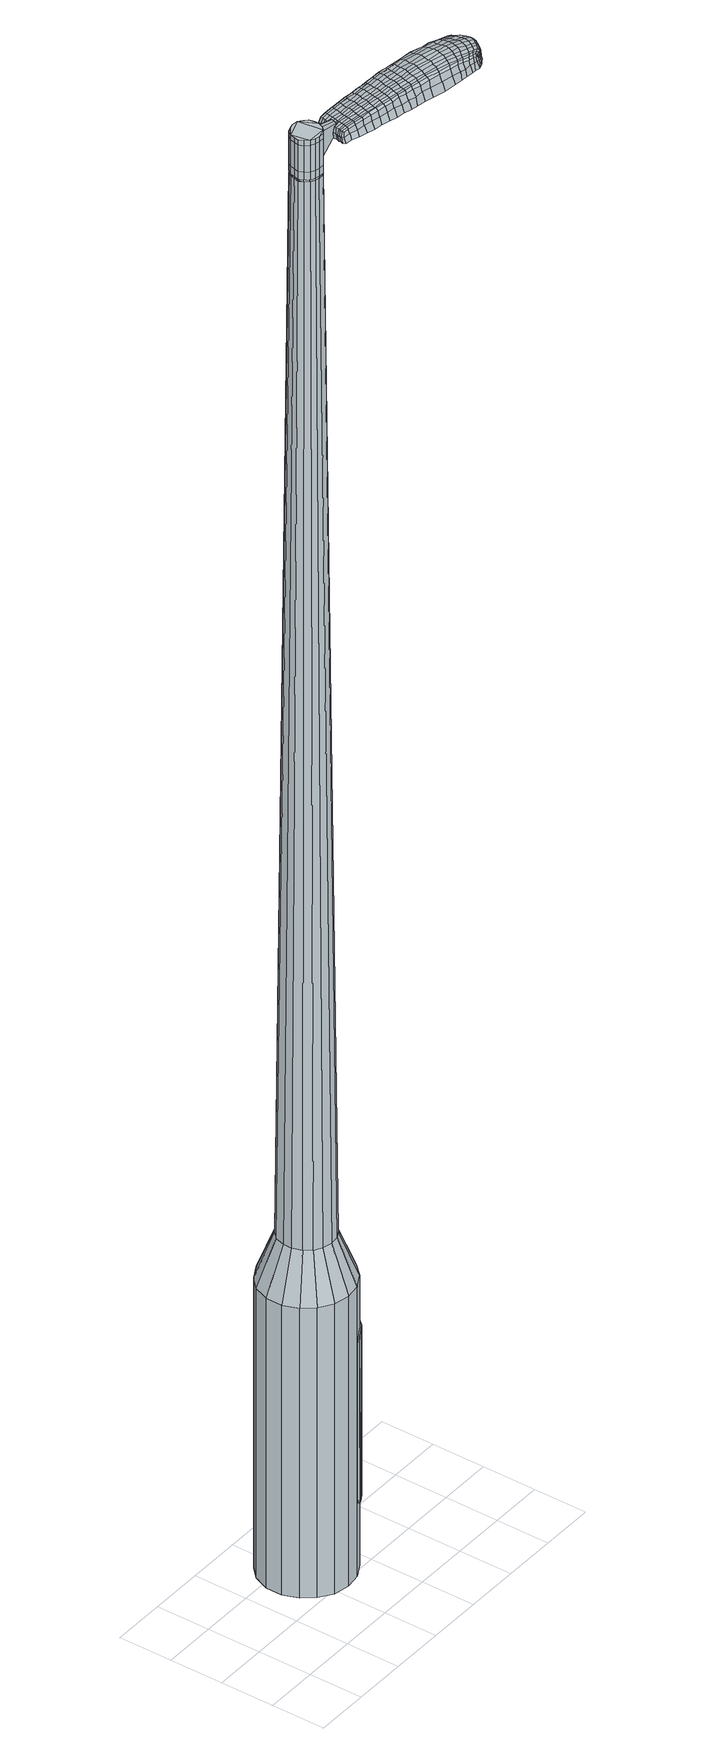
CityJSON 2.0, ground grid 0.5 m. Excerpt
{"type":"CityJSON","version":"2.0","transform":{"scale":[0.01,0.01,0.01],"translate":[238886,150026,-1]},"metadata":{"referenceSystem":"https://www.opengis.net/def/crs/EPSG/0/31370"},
"CityObjects":{
"object1":{"type":"GenericCityObject","attributes":{"cluster":878,"mean_distance_to_centroid":0.359,"new_centroid_x":238887.11,"new_centroid_y":150026.85,"mean_distance_to_camera":9.8,"H1":1.63,"H2":-3.44,"Z_final":112.45,"cluster2":-1,"proj_x":238885.28,"proj_y":150035.64,"id_line":88946,"bearing_l":78.28,"distance":8.98,"orientation":"right","G_obj":348.28},"geometry":[{"type":"MultiSurface","lod":"2","boundaries":[[[0,1,2,3]],[[1,4,5,2]],[[4,6,7,5]],[[6,8,9,7]],[[8,10,11,9]],[[10,12,13,11]],[[12,14,15,13]],[[14,16,17,15]],[[16,18,19,17]],[[18,20,21,19]],[[20,22,23,21]],[[22,24,25,23]],[[24,26,27,25]],[[26,28,29,27]],[[28,30,31,29]],[[30,32,33,31]],[[32,34,35,33]],[[34,0,3,35]],[[36,37,38,39]],[[38,40,41,42]],[[41,43,42]],[[42,44,45,46]],[[45,47,46]],[[46,48,49,50]],[[49,51,50]],[[42,46,50,38]],[[50,52,39,38]],[[53,36,39]],[[2,5,7,35]],[[7,9,11,15]],[[11,13,15]],[[15,17,19,23]],[[19,21,23]],[[23,25,27,31]],[[27,29,31]],[[15,23,31,7]],[[31,33,35,7]],[[3,2,35]],[[1,0,54,55]],[[0,34,56,54]],[[34,32,57,56]],[[32,30,58,57]],[[30,28,59,58]],[[28,26,60,59]],[[26,24,61,60]],[[24,22,62,61]],[[22,20,63,62]],[[20,18,64,63]],[[18,16,65,64]],[[16,14,66,65]],[[14,12,67,66]],[[12,10,68,67]],[[10,8,69,68]],[[8,6,70,69]],[[6,4,71,70]],[[4,1,55,71]],[[55,54,72,73]],[[54,56,74,72]],[[56,57,75,74]],[[57,58,76,75]],[[58,59,77,76]],[[59,60,78,77]],[[60,61,79,78]],[[61,62,80,79]],[[62,63,81,80]],[[63,64,82,81]],[[64,65,83,82]],[[65,66,84,83]],[[66,67,85,84]],[[67,68,86,85]],[[68,69,87,86]],[[69,70,88,87]],[[70,71,89,88]],[[71,55,73,89]],[[90,91,92,93]],[[74,94,91,90]],[[95,96,94,74]],[[97,98,96,95]],[[99,100,98,97]],[[101,102,100,99]],[[103,104,102,101]],[[105,106,104,103]],[[107,108,106,105]],[[82,109,108,107]],[[110,111,109,82]],[[84,112,111,110]],[[113,114,112,84]],[[86,115,114,113]],[[87,116,115,86]],[[117,118,116,87]],[[89,119,118,117]],[[93,92,119,89]],[[120,121,122,123]],[[124,120,123,125]],[[126,124,125,127]],[[128,126,127,129]],[[130,128,129,131]],[[132,130,131,133]],[[134,132,133,135]],[[136,134,135,137]],[[138,136,137,139]],[[140,138,139,141]],[[142,140,141,143]],[[144,142,143,145]],[[146,144,145,147]],[[148,146,147,149]],[[150,148,149,151]],[[152,150,151,153]],[[73,72,90,93]],[[72,74,90]],[[75,95,74]],[[75,76,97,95]],[[76,77,99,97]],[[77,78,101,99]],[[78,79,103,101]],[[79,80,105,103]],[[80,81,107,105]],[[81,82,107]],[[83,110,82]],[[83,84,110]],[[85,113,84]],[[85,86,113]],[[88,117,87]],[[88,89,117]],[[73,93,89]],[[154,155,92,91]],[[155,119,92]],[[156,118,119]],[[156,116,118]],[[157,114,115]],[[157,112,114]],[[158,111,112]],[[158,109,111]],[[159,108,109]],[[159,160,106,108]],[[160,161,104,106]],[[161,162,102,104]],[[162,163,100,102]],[[163,164,98,100]],[[164,165,96,98]],[[165,94,96]],[[154,91,94]],[[39,52,152,166]],[[155,154,167,153]],[[53,39,166,121]],[[154,94,122,167]],[[36,53,121,120]],[[94,165,123,122]],[[37,36,120,124]],[[165,164,125,123]],[[38,37,124,126]],[[164,163,127,125]],[[40,38,126,128]],[[163,162,129,127]],[[41,40,128,130]],[[162,161,131,129]],[[43,41,130,132]],[[161,160,133,131]],[[42,43,132,134]],[[160,159,135,133]],[[44,42,134,136]],[[159,109,137,135]],[[45,44,136,138]],[[109,158,139,137]],[[47,45,138,140]],[[158,112,141,139]],[[46,47,140,142]],[[112,157,143,141]],[[48,46,142,144]],[[157,115,145,143]],[[49,48,144,146]],[[115,116,147,145]],[[51,49,146,148]],[[116,156,149,147]],[[50,51,148,150]],[[156,119,151,149]],[[52,50,150,152]],[[119,155,153,151]],[[152,153,168,169]],[[153,167,170,168]],[[167,122,171,170]],[[122,121,172,171]],[[121,166,173,172]],[[166,152,169,173]],[[174,175,176,177]],[[178,174,177,179]],[[174,178,180,181]],[[175,174,181,182]],[[183,184,185,186]],[[187,183,186,188]],[[183,187,189,190]],[[184,183,190,191]],[[192,193,194,195]],[[196,192,195,197]],[[192,196,198,199]],[[193,192,199,200]],[[201,202,203,204]],[[205,201,204,206]],[[201,205,207,208]],[[202,201,208,209]],[[210,211,212,213]],[[214,210,213,215]],[[210,214,216,217]],[[211,210,217,218]],[[219,220,221,222]],[[223,219,222,224]],[[219,223,225,226]],[[220,219,226,227]],[[228,229,230,231]],[[220,228,231,221]],[[228,220,227,232]],[[229,228,232,233]],[[234,235,236,237]],[[229,234,237,230]],[[234,229,233,238]],[[235,234,238,239]],[[240,178,179,241]],[[235,240,241,236]],[[240,235,239,242]],[[178,240,242,180]],[[243,244,245,246]],[[247,243,246,248]],[[243,247,249,250]],[[244,243,250,251]],[[252,253,254,255]],[[244,252,255,245]],[[252,244,251,256]],[[253,252,256,257]],[[258,259,260,261]],[[253,258,261,254]],[[258,253,257,262]],[[259,258,262,263]],[[264,265,266,267]],[[259,264,267,260]],[[264,259,263,268]],[[265,264,268,269]],[[270,175,182,271]],[[265,270,271,266]],[[270,265,269,272]],[[175,270,272,176]],[[273,274,275,276]],[[277,273,276,278]],[[273,277,279,280]],[[274,273,280,281]],[[282,283,284,285]],[[274,282,285,275]],[[282,274,281,286]],[[283,282,286,287]],[[288,289,290,291]],[[283,288,291,284]],[[288,283,287,292]],[[289,288,292,293]],[[294,187,188,295]],[[289,294,295,290]],[[294,289,293,296]],[[187,294,296,189]],[[297,298,299,300]],[[301,297,300,302]],[[297,301,303,304]],[[298,297,304,305]],[[306,307,308,309]],[[298,306,309,299]],[[306,298,305,310]],[[307,306,310,311]],[[312,313,314,315]],[[307,312,315,308]],[[312,307,311,316]],[[313,312,316,317]],[[318,319,320,321]],[[313,318,321,314]],[[318,313,317,322]],[[319,318,322,323]],[[324,184,191,325]],[[319,324,325,320]],[[324,319,323,326]],[[184,324,326,185]],[[327,213,212,328]],[[329,327,328,330]],[[327,329,331,332]],[[213,327,332,215]],[[333,329,330,334]],[[335,333,334,336]],[[333,335,337,338]],[[329,333,338,331]],[[339,335,336,340]],[[341,339,340,342]],[[339,341,343,344]],[[335,339,344,337]],[[345,341,342,346]],[[347,345,346,348]],[[345,347,349,350]],[[341,345,350,343]],[[351,347,348,352]],[[202,351,352,203]],[[351,202,209,353]],[[347,351,353,349]],[[354,355,200,199]],[[356,354,199,198]],[[354,356,357,358]],[[355,354,358,359]],[[360,361,359,358]],[[362,360,358,357]],[[360,362,363,364]],[[361,360,364,365]],[[366,367,365,364]],[[368,366,364,363]],[[366,368,369,370]],[[367,366,370,371]],[[372,373,371,370]],[[374,372,370,369]],[[372,374,207,205]],[[373,372,205,206]],[[375,376,377,378]],[[277,375,378,279]],[[375,277,278,379]],[[376,375,379,380]],[[381,196,197,382]],[[376,381,382,377]],[[381,376,380,383]],[[196,381,383,198]],[[384,385,386,387]],[[223,384,387,225]],[[384,223,224,388]],[[385,384,388,389]],[[390,391,392,393]],[[385,390,393,386]],[[390,385,389,394]],[[391,390,394,395]],[[396,193,200,397]],[[391,396,397,392]],[[396,391,395,398]],[[193,396,398,194]],[[399,400,401,402]],[[181,399,402,182]],[[399,181,180,403]],[[400,399,403,404]],[[405,406,407,408]],[[400,405,408,401]],[[405,400,404,409]],[[406,405,409,410]],[[411,204,203,412]],[[406,411,412,407]],[[411,406,410,413]],[[204,411,413,206]],[[414,415,416,417]],[[186,414,417,188]],[[414,186,185,418]],[[415,414,418,419]],[[420,208,207,421]],[[415,420,421,416]],[[420,415,419,422]],[[208,420,422,209]],[[423,424,425,426]],[[301,423,426,303]],[[423,301,302,427]],[[424,423,427,428]],[[429,214,215,430]],[[424,429,430,425]],[[429,424,428,431]],[[214,429,431,216]],[[432,433,434,435]],[[247,432,435,249]],[[432,247,248,436]],[[433,432,436,437]],[[438,439,440,441]],[[433,438,441,434]],[[438,433,437,442]],[[439,438,442,443]],[[444,211,218,445]],[[439,444,445,440]],[[444,439,443,446]],[[211,444,446,212]],[[447,448,437,436]],[[246,447,436,248]],[[447,246,245,449]],[[448,447,449,450]],[[451,452,443,442]],[[448,451,442,437]],[[451,448,450,453]],[[452,451,453,454]],[[455,328,212,446]],[[452,455,446,443]],[[455,452,454,456]],[[328,455,456,330]],[[457,458,459,460]],[[304,457,460,305]],[[457,304,303,426]],[[458,457,426,425]],[[461,332,331,462]],[[458,461,462,459]],[[461,458,425,430]],[[332,461,430,215]],[[463,464,450,449]],[[255,463,449,245]],[[463,255,254,465]],[[464,463,465,466]],[[467,468,454,453]],[[464,467,453,450]],[[467,464,466,469]],[[468,467,469,470]],[[471,334,330,456]],[[468,471,456,454]],[[471,468,470,472]],[[334,471,472,336]],[[473,474,475,476]],[[310,473,476,311]],[[473,310,305,460]],[[474,473,460,459]],[[477,338,337,478]],[[474,477,478,475]],[[477,474,459,462]],[[338,477,462,331]],[[479,480,466,465]],[[261,479,465,254]],[[479,261,260,481]],[[480,479,481,482]],[[483,484,470,469]],[[480,483,469,466]],[[483,480,482,485]],[[484,483,485,486]],[[487,340,336,472]],[[484,487,472,470]],[[487,484,486,488]],[[340,487,488,342]],[[489,490,491,492]],[[316,489,492,317]],[[489,316,311,476]],[[490,489,476,475]],[[493,344,343,494]],[[490,493,494,491]],[[493,490,475,478]],[[344,493,478,337]],[[495,496,482,481]],[[267,495,481,260]],[[495,267,266,497]],[[496,495,497,498]],[[499,500,486,485]],[[496,499,485,482]],[[499,496,498,501]],[[500,499,501,502]],[[503,346,342,488]],[[500,503,488,486]],[[503,500,502,504]],[[346,503,504,348]],[[505,506,507,508]],[[322,505,508,323]],[[505,322,317,492]],[[506,505,492,491]],[[509,350,349,510]],[[506,509,510,507]],[[509,506,491,494]],[[350,509,494,343]],[[511,512,498,497]],[[271,511,497,266]],[[511,271,182,402]],[[512,511,402,401]],[[513,514,502,501]],[[512,513,501,498]],[[513,512,401,408]],[[514,513,408,407]],[[515,352,348,504]],[[514,515,504,502]],[[515,514,407,412]],[[352,515,412,203]],[[516,517,419,418]],[[326,516,418,185]],[[516,326,323,508]],[[517,516,508,507]],[[518,353,209,422]],[[517,518,422,419]],[[518,517,507,510]],[[353,518,510,349]],[[519,520,380,379]],[[276,519,379,278]],[[519,276,275,521]],[[520,519,521,522]],[[523,356,198,383]],[[520,523,383,380]],[[523,520,522,524]],[[356,523,524,357]],[[525,526,527,528]],[[226,525,528,227]],[[525,226,225,387]],[[526,525,387,386]],[[529,530,531,532]],[[526,529,532,527]],[[529,526,386,393]],[[530,529,393,392]],[[533,355,359,534]],[[530,533,534,531]],[[533,530,392,397]],[[355,533,397,200]],[[535,536,522,521]],[[285,535,521,275]],[[535,285,284,537]],[[536,535,537,538]],[[539,362,357,524]],[[536,539,524,522]],[[539,536,538,540]],[[362,539,540,363]],[[541,542,543,544]],[[232,541,544,233]],[[541,232,227,528]],[[542,541,528,527]],[[545,546,547,548]],[[542,545,548,543]],[[545,542,527,532]],[[546,545,532,531]],[[549,361,365,550]],[[546,549,550,547]],[[549,546,531,534]],[[361,549,534,359]],[[551,552,538,537]],[[291,551,537,284]],[[551,291,290,553]],[[552,551,553,554]],[[555,368,363,540]],[[552,555,540,538]],[[555,552,554,556]],[[368,555,556,369]],[[557,558,559,560]],[[238,557,560,239]],[[557,238,233,544]],[[558,557,544,543]],[[561,562,563,564]],[[558,561,564,559]],[[561,558,543,548]],[[562,561,548,547]],[[565,367,371,566]],[[562,565,566,563]],[[565,562,547,550]],[[367,565,550,365]],[[567,568,554,553]],[[295,567,553,290]],[[567,295,188,417]],[[568,567,417,416]],[[569,374,369,556]],[[568,569,556,554]],[[569,568,416,421]],[[374,569,421,207]],[[570,571,404,403]],[[242,570,403,180]],[[570,242,239,560]],[[571,570,560,559]],[[572,573,410,409]],[[571,572,409,404]],[[572,571,559,564]],[[573,572,564,563]],[[574,373,206,413]],[[573,574,413,410]],[[574,573,563,566]],[[373,574,566,371]],[[575,576,577,578]],[[578,577,579,580]],[[581,579,577,582]],[[582,577,576,583]],[[584,585,586,587]],[[587,586,588,589]],[[590,588,586,591]],[[591,586,585,592]],[[593,594,595,596]],[[596,595,597,598]],[[599,597,595,600]],[[600,595,594,601]],[[602,603,604,605]],[[605,604,606,607]],[[608,606,604,609]],[[609,604,603,610]],[[611,612,613,614]],[[614,613,615,616]],[[617,615,613,618]],[[618,613,612,619]],[[620,621,622,623]],[[623,622,624,625]],[[626,624,622,627]],[[627,622,621,628]],[[629,630,631,632]],[[632,631,621,620]],[[628,621,631,633]],[[633,631,630,634]],[[635,636,637,638]],[[638,637,630,629]],[[634,630,637,639]],[[639,637,636,640]],[[580,579,641,642]],[[642,641,636,635]],[[640,636,641,643]],[[643,641,579,581]],[[644,645,646,647]],[[647,646,648,649]],[[650,648,646,651]],[[651,646,645,652]],[[653,654,655,656]],[[656,655,645,644]],[[652,645,655,657]],[[657,655,654,658]],[[659,660,661,662]],[[662,661,654,653]],[[658,654,661,663]],[[663,661,660,664]],[[665,666,667,668]],[[668,667,660,659]],[[664,660,667,669]],[[669,667,666,670]],[[583,576,671,672]],[[672,671,666,665]],[[670,666,671,673]],[[673,671,576,575]],[[674,675,676,677]],[[677,676,678,679]],[[680,678,676,681]],[[681,676,675,682]],[[683,684,685,686]],[[686,685,675,674]],[[682,675,685,687]],[[687,685,684,688]],[[689,690,691,692]],[[692,691,684,683]],[[688,684,691,693]],[[693,691,690,694]],[[589,588,695,696]],[[696,695,690,689]],[[694,690,695,697]],[[697,695,588,590]],[[698,699,700,701]],[[701,700,702,703]],[[704,702,700,705]],[[705,700,699,706]],[[707,708,709,710]],[[710,709,699,698]],[[706,699,709,711]],[[711,709,708,712]],[[713,714,715,716]],[[716,715,708,707]],[[712,708,715,717]],[[717,715,714,718]],[[719,720,721,722]],[[722,721,714,713]],[[718,714,721,723]],[[723,721,720,724]],[[592,585,725,726]],[[726,725,720,719]],[[724,720,725,727]],[[727,725,585,584]],[[611,614,728,729]],[[729,728,730,731]],[[732,730,728,733]],[[733,728,614,616]],[[731,730,734,735]],[[735,734,736,737]],[[738,736,734,739]],[[739,734,730,732]],[[737,736,740,741]],[[741,740,742,743]],[[744,742,740,745]],[[745,740,736,738]],[[743,742,746,747]],[[747,746,748,749]],[[750,748,746,751]],[[751,746,742,744]],[[749,748,752,753]],[[753,752,603,602]],[[610,603,752,754]],[[754,752,748,750]],[[601,755,756,600]],[[600,756,757,599]],[[758,757,756,759]],[[759,756,755,760]],[[760,761,762,759]],[[759,762,763,758]],[[764,763,762,765]],[[765,762,761,766]],[[766,767,768,765]],[[765,768,769,764]],[[770,769,768,771]],[[771,768,767,772]],[[772,773,774,771]],[[771,774,775,770]],[[608,775,774,606]],[[606,774,773,607]],[[776,777,778,779]],[[779,778,678,680]],[[679,678,778,780]],[[780,778,777,781]],[[598,597,782,783]],[[783,782,777,776]],[[781,777,782,784]],[[784,782,597,599]],[[785,786,787,788]],[[788,787,624,626]],[[625,624,787,789]],[[789,787,786,790]],[[791,792,793,794]],[[794,793,786,785]],[[790,786,793,795]],[[795,793,792,796]],[[601,594,797,798]],[[798,797,792,791]],[[796,792,797,799]],[[799,797,594,593]],[[800,801,802,803]],[[803,802,582,583]],[[581,582,802,804]],[[804,802,801,805]],[[806,807,808,809]],[[809,808,801,800]],[[805,801,808,810]],[[810,808,807,811]],[[602,605,812,813]],[[813,812,807,806]],[[811,807,812,814]],[[814,812,605,607]],[[815,816,817,818]],[[818,817,587,589]],[[584,587,817,819]],[[819,817,816,820]],[[608,609,821,822]],[[822,821,816,815]],[[820,816,821,823]],[[823,821,609,610]],[[824,825,826,827]],[[827,826,702,704]],[[703,702,826,828]],[[828,826,825,829]],[[616,615,830,831]],[[831,830,825,824]],[[829,825,830,832]],[[832,830,615,617]],[[833,834,648,835]],[[835,648,650]],[[649,648,836]],[[648,834,836]],[[837,838,839,840]],[[840,839,834,833]],[[836,834,839,841]],[[841,839,838,842]],[[619,612,843,844]],[[844,843,838,837]],[[842,838,843,845]],[[845,843,612,611]],[[846,847,836]],[[836,847,647,649]],[[644,647,847,848]],[[848,847,846,849]],[[842,850,851,841]],[[841,851,846,836]],[[849,846,851,852]],[[852,851,850,853]],[[611,729,854,845]],[[845,854,850,842]],[[853,850,854,855]],[[855,854,729,731]],[[856,857,858,859]],[[859,858,705,706]],[[704,705,858,827]],[[827,858,857,824]],[[732,733,860,861]],[[861,860,857,856]],[[824,857,860,831]],[[831,860,733,616]],[[849,862,863,848]],[[848,863,656,644]],[[653,656,863,864]],[[863,862,864]],[[853,865,866,852]],[[852,866,862,849]],[[864,862,866,867]],[[867,866,865,868]],[[731,735,869,855]],[[855,869,865,853]],[[868,865,869,870]],[[870,869,735,737]],[[871,872,873,874]],[[874,873,711,712]],[[706,711,873,859]],[[859,873,872,856]],[[738,739,875,876]],[[876,875,872,871]],[[856,872,875,861]],[[861,875,739,732]],[[877,878,864]],[[864,878,662,653]],[[659,662,878,879]],[[879,878,877,880]],[[868,881,882,867]],[[867,882,877,864]],[[880,877,882,883]],[[883,882,881,884]],[[737,741,885,870]],[[870,885,881,868]],[[884,881,885,886]],[[886,885,741,743]],[[887,888,889,890]],[[890,889,717,718]],[[712,717,889,874]],[[874,889,888,871]],[[744,745,891,892]],[[892,891,888,887]],[[871,888,891,876]],[[876,891,745,738]],[[880,893,894,879]],[[879,894,668,659]],[[665,668,894,895]],[[895,894,893,896]],[[884,897,898,883]],[[883,898,893,880]],[[896,893,898,899]],[[899,898,897,900]],[[743,747,901,886]],[[886,901,897,884]],[[900,897,901,902]],[[902,901,747,749]],[[903,904,905,906]],[[906,905,723,724]],[[718,723,905,890]],[[890,905,904,887]],[[750,751,907,908]],[[908,907,904,903]],[[887,904,907,892]],[[892,907,751,744]],[[896,909,910,895]],[[895,910,672,665]],[[583,672,910,803]],[[803,910,909,800]],[[900,911,912,899]],[[899,912,909,896]],[[800,909,912,809]],[[809,912,911,806]],[[749,753,913,902]],[[902,913,911,900]],[[806,911,913,813]],[[813,913,753,602]],[[820,914,915,819]],[[819,915,727,584]],[[724,727,915,906]],[[906,915,914,903]],[[610,754,916,823]],[[823,916,914,820]],[[903,914,916,908]],[[908,916,754,750]],[[781,917,918,780]],[[780,918,677,679]],[[674,677,918,919]],[[919,918,917,920]],[[599,757,921,784]],[[784,921,917,781]],[[920,917,921,922]],[[922,921,757,758]],[[923,924,925,926]],[[926,925,627,628]],[[626,627,925,788]],[[788,925,924,785]],[[927,928,929,930]],[[930,929,924,923]],[[785,924,929,794]],[[794,929,928,791]],[[760,755,931,932]],[[932,931,928,927]],[[791,928,931,798]],[[798,931,755,601]],[[920,933,934,919]],[[919,934,686,674]],[[683,686,934,935]],[[935,934,933,936]],[[758,763,937,922]],[[922,937,933,920]],[[936,933,937,938]],[[938,937,763,764]],[[939,940,941,942]],[[942,941,633,634]],[[628,633,941,926]],[[926,941,940,923]],[[943,944,945,946]],[[946,945,940,939]],[[923,940,945,930]],[[930,945,944,927]],[[766,761,947,948]],[[948,947,944,943]],[[927,944,947,932]],[[932,947,761,760]],[[936,949,950,935]],[[935,950,692,683]],[[689,692,950,951]],[[951,950,949,952]],[[764,769,953,938]],[[938,953,949,936]],[[952,949,953,954]],[[954,953,769,770]],[[955,956,957,958]],[[958,957,639,640]],[[634,639,957,942]],[[942,957,956,939]],[[959,960,961,962]],[[962,961,956,955]],[[939,956,961,946]],[[946,961,960,943]],[[772,767,963,964]],[[964,963,960,959]],[[943,960,963,948]],[[948,963,767,766]],[[952,965,966,951]],[[951,966,696,689]],[[589,696,966,818]],[[818,966,965,815]],[[770,775,967,954]],[[954,967,965,952]],[[815,965,967,822]],[[822,967,775,608]],[[805,968,969,804]],[[804,969,643,581]],[[640,643,969,958]],[[958,969,968,955]],[[811,970,971,810]],[[810,971,968,805]],[[955,968,971,962]],[[962,971,970,959]],[[607,773,972,814]],[[814,972,970,811]],[[959,970,972,964]],[[964,972,773,772]],[[575,578,177,176]],[[578,580,179,177]],[[590,591,190,189]],[[591,592,191,190]],[[593,596,195,194]],[[596,598,197,195]],[[617,618,217,216]],[[618,619,218,217]],[[620,623,222,221]],[[623,625,224,222]],[[629,632,231,230]],[[632,620,221,231]],[[635,638,237,236]],[[638,629,230,237]],[[580,642,241,179]],[[642,635,236,241]],[[650,651,250,249]],[[651,652,251,250]],[[652,657,256,251]],[[657,658,257,256]],[[658,663,262,257]],[[663,664,263,262]],[[664,669,268,263]],[[669,670,269,268]],[[670,673,272,269]],[[673,575,176,272]],[[680,681,280,279]],[[681,682,281,280]],[[682,687,286,281]],[[687,688,287,286]],[[688,693,292,287]],[[693,694,293,292]],[[694,697,296,293]],[[697,590,189,296]],[[698,701,300,299]],[[701,703,302,300]],[[707,710,309,308]],[[710,698,299,309]],[[713,716,315,314]],[[716,707,308,315]],[[719,722,321,320]],[[722,713,314,321]],[[592,726,325,191]],[[726,719,320,325]],[[776,779,378,377]],[[779,680,279,378]],[[598,783,382,197]],[[783,776,377,382]],[[625,789,388,224]],[[789,790,389,388]],[[790,795,394,389]],[[795,796,395,394]],[[796,799,398,395]],[[799,593,194,398]],[[703,828,427,302]],[[828,829,428,427]],[[829,832,431,428]],[[832,617,216,431]],[[833,835,435,434]],[[835,650,249,435]],[[837,840,441,440]],[[840,833,434,441]],[[619,844,445,218]],[[844,837,440,445]],[[973,974,975,976]],[[977,978,976,975]],[[979,980,981,982]],[[983,984,985,986]],[[974,987,988,975]],[[989,977,975,988]],[[990,979,982,991]],[[992,993,984,983]],[[987,994,995,988]],[[995,996,989,988]],[[997,990,991,998]],[[999,993,992,1000]],[[994,1001,1002,995]],[[1002,1003,996,995]],[[1004,997,998,1005]],[[1006,999,1000,1007]],[[1008,1009,1010,1011]],[[1012,1013,1009,1008]],[[1012,1014,1015,1013]],[[1014,1016,1017,1015]],[[1018,1019,1020,1021]],[[1022,1023,1019,1018]],[[1024,1025,1023,1022]],[[1026,1027,1025,1024]],[[1021,1010,1009,1018]],[[1018,1009,1013,1022]],[[1013,1015,1024,1022]],[[1015,1017,1026,1024]],[[982,981,978,977]],[[991,982,977,989]],[[996,998,991,989]],[[1003,1005,998,996]],[[983,986,980,979]],[[992,983,979,990]],[[1000,992,990,997]],[[1007,1000,997,1004]],[[984,1008,1011,985]],[[993,1012,1008,984]],[[1014,1012,993,999]],[[1016,1014,999,1006]],[[1028,1029,1030,1031]],[[1030,1032,1033,1034]],[[1030,1034,1035,1036]],[[1030,1036,1031]],[[1037,1028,1031,1038]],[[1039,1038,1031,1040]],[[1041,1040,1031]],[[1042,1030,1029,1043]],[[1044,1042,1043,1045]],[[1046,1044,1045,1047]],[[1048,1046,1047,1049]],[[1050,1048,1049,1051]],[[1051,1052,1053,1054]],[[1051,1054,1055,1056]],[[1051,1056,1057,1058]],[[1057,1059,1060,1061]],[[1057,1061,1062,1063]],[[1057,1063,1058]],[[1051,1058,1050]],[[1064,1065,1029,1028]],[[1066,1067,1032,1030]],[[1068,1069,1041,1031]],[[1065,1070,1043,1029]],[[1071,1066,1030,1042]],[[1070,1072,1045,1043]],[[1073,1071,1042,1044]],[[1072,1074,1047,1045]],[[1075,1073,1044,1046]],[[1074,1076,1049,1047]],[[1077,1075,1046,1048]],[[1076,1078,1051,1049]],[[1079,1077,1048,1050]],[[1078,1080,1052,1051]],[[1081,1082,1059,1057]],[[1083,1079,1050,1058]],[[1053,1052,1080,1084]],[[1054,1053,1084,1085]],[[1055,1054,1085,1086]],[[1056,1055,1086,1087]],[[1057,1056,1087,1081]],[[1088,1064,1028,1037]],[[1089,1088,1037,1038]],[[1090,1089,1038,1039]],[[1091,1090,1039,1040]],[[1069,1091,1040,1041]],[[1033,1032,1067,1092]],[[1060,1059,1082,1093]],[[1034,1033,1092,1094]],[[1035,1034,1094,1095]],[[1036,1035,1095,1096]],[[1031,1036,1096,1068]],[[1061,1060,1093,1097]],[[1062,1061,1097,1098]],[[1063,1062,1098,1099]],[[1058,1063,1099,1083]]]}]}
},
"vertices":[
[154,78,384],[149,64,384],[149,64,96],[154,78,96],[139,53,384],[139,53,96],[126,46,384],[126,46,96],[112,44,384],[112,44,96],[97,47,384],[97,47,96],[85,55,384],[85,55,96],[76,66,384],[76,66,96],[71,80,384],[71,80,96],[71,95,384],[71,95,96],[77,109,384],[77,109,96],[87,119,384],[87,119,96],[100,126,384],[100,126,96],[114,129,384],[114,129,96],[128,126,384],[128,126,96],[141,118,384],[141,118,96],[150,106,384],[150,106,96],[155,92,384],[155,92,96],[125,93,1524],[122,96,1524],[118,99,1524],[126,84,1524],[113,100,1524],[109,99,1524],[101,93,1524],[104,97,1524],[100,89,1524],[99,84,1524],[104,76,1524],[101,80,1524],[108,74,1524],[112,73,1524],[121,76,1524],[117,73,1524],[124,79,1524],[126,88,1524],[137,81,429],[134,73,429],[138,90,429],[135,98,429],[130,105,429],[122,110,429],[114,111,429],[105,110,429],[97,106,429],[91,100,429],[88,91,429],[88,83,429],[91,74,429],[96,67,429],[103,63,429],[112,61,429],[121,62,429],[128,66,429],[126,84,1483],[124,79,1483],[126,88,1483],[125,93,1483],[122,96,1483],[118,99,1483],[113,100,1483],[109,99,1483],[104,97,1483],[101,93,1483],[100,89,1483],[99,84,1483],[101,80,1483],[104,76,1483],[108,74,1483],[112,73,1483],[117,73,1483],[121,76,1483],[125,84,1483],[125,84,1485],[124,80,1485],[124,80,1483],[126,88,1485],[124,92,1483],[124,92,1485],[121,96,1483],[121,96,1485],[118,98,1483],[118,98,1485],[113,99,1483],[113,99,1485],[109,98,1483],[109,98,1485],[105,96,1483],[105,96,1485],[102,93,1483],[102,93,1485],[100,89,1485],[100,84,1483],[100,84,1485],[101,80,1485],[104,77,1483],[104,77,1485],[108,74,1485],[112,73,1485],[117,74,1483],[117,74,1485],[121,76,1485],[125,93,1519],[126,88,1519],[126,88,1493],[125,93,1493],[122,96,1519],[122,96,1493],[118,99,1519],[118,99,1493],[113,100,1519],[113,100,1493],[109,99,1519],[109,99,1493],[104,97,1519],[104,97,1493],[101,93,1519],[101,93,1493],[100,89,1519],[100,89,1493],[99,84,1519],[99,84,1493],[101,80,1519],[101,80,1493],[104,76,1519],[104,76,1493],[108,74,1519],[108,74,1493],[112,73,1519],[112,73,1493],[117,73,1519],[117,73,1493],[121,76,1519],[121,76,1493],[124,79,1519],[124,79,1493],[126,84,1485],[124,79,1485],[117,73,1485],[104,76,1485],[99,84,1485],[101,93,1485],[104,97,1485],[109,99,1485],[113,100,1485],[118,99,1485],[122,96,1485],[125,93,1485],[126,84,1519],[126,84,1493],[144,77,1513],[144,77,1518],[144,80,1513],[145,83,1513],[145,83,1518],[144,80,1518],[213,46,1519],[206,47,1518],[207,46,1509],[214,44,1510],[221,44,1519],[222,42,1510],[221,45,1526],[212,47,1525],[205,49,1525],[221,83,1519],[214,84,1518],[213,83,1525],[220,82,1525],[229,82,1519],[228,80,1526],[231,83,1510],[223,84,1510],[215,86,1509],[289,51,1519],[288,48,1519],[289,47,1513],[290,51,1513],[289,55,1519],[290,55,1513],[287,56,1524],[288,51,1524],[287,48,1524],[217,66,1530],[209,68,1529],[209,64,1529],[216,63,1530],[226,64,1531],[225,61,1531],[226,68,1530],[217,70,1530],[210,71,1529],[138,82,1512],[137,80,1512],[138,80,1517],[139,82,1517],[138,85,1512],[139,85,1517],[139,85,1506],[138,82,1506],[138,79,1506],[271,35,1519],[268,35,1519],[268,34,1512],[272,33,1512],[274,35,1518],[274,34,1512],[273,36,1522],[271,36,1523],[268,36,1524],[263,36,1519],[257,36,1519],[258,35,1512],[264,34,1512],[263,37,1524],[257,38,1525],[252,37,1519],[244,39,1519],[245,37,1511],[252,36,1511],[251,39,1526],[243,40,1526],[233,41,1519],[234,39,1510],[232,43,1526],[142,65,1513],[149,63,1513],[148,64,1518],[141,66,1517],[136,66,1512],[137,67,1516],[137,65,1506],[142,63,1507],[149,61,1507],[156,61,1514],[163,59,1515],[163,60,1520],[156,62,1519],[157,59,1507],[164,57,1507],[171,57,1515],[178,55,1516],[177,56,1522],[170,58,1521],[171,55,1508],[179,53,1508],[185,53,1517],[192,51,1517],[191,53,1524],[184,54,1523],[186,51,1508],[193,49,1509],[199,49,1518],[198,51,1524],[200,47,1509],[279,70,1519],[276,71,1519],[275,70,1524],[279,68,1523],[281,69,1518],[281,68,1522],[283,70,1512],[280,71,1512],[277,72,1512],[271,72,1519],[266,74,1519],[265,73,1525],[271,71,1524],[273,73,1512],[267,75,1512],[260,75,1519],[252,77,1519],[251,76,1526],[259,74,1526],[261,77,1511],[254,78,1511],[241,79,1519],[240,78,1526],[243,81,1510],[148,94,1513],[155,93,1513],[156,94,1507],[149,95,1507],[142,95,1512],[143,96,1506],[143,94,1516],[147,93,1517],[154,92,1518],[163,92,1514],[170,91,1515],[171,92,1507],[164,93,1507],[162,91,1519],[169,90,1520],[178,90,1515],[185,89,1516],[186,90,1508],[179,91,1508],[176,89,1521],[184,88,1522],[192,88,1517],[200,87,1517],[201,88,1509],[194,89,1508],[191,86,1523],[198,85,1524],[207,86,1518],[208,87,1509],[205,84,1524],[144,81,1519],[143,78,1519],[151,79,1520],[151,77,1520],[152,82,1520],[145,84,1519],[159,78,1522],[158,75,1522],[166,76,1523],[165,74,1523],[167,79,1523],[159,81,1521],[173,75,1524],[173,72,1524],[180,73,1525],[180,71,1525],[181,77,1525],[174,78,1524],[188,72,1526],[187,69,1526],[195,71,1527],[194,68,1527],[196,74,1527],[188,75,1526],[202,69,1528],[202,66,1528],[203,73,1528],[285,52,1527],[284,48,1527],[285,56,1526],[280,57,1527],[280,53,1528],[279,49,1528],[274,54,1529],[273,51,1529],[274,58,1528],[267,60,1530],[267,56,1530],[266,52,1530],[260,57,1531],[259,54,1531],[260,61,1530],[251,63,1531],[251,59,1531],[250,56,1531],[238,62,1531],[237,58,1531],[239,66,1531],[283,67,1518],[285,65,1519],[286,65,1513],[284,68,1513],[282,67,1523],[284,64,1523],[287,60,1519],[288,61,1513],[286,60,1524],[276,35,1518],[278,37,1518],[277,37,1523],[275,37,1523],[276,34,1513],[279,36,1513],[281,39,1519],[284,41,1519],[283,42,1524],[280,39,1523],[282,38,1513],[285,41,1513],[287,44,1519],[285,45,1524],[288,44,1513],[212,49,1528],[213,51,1528],[206,52,1528],[205,51,1527],[221,47,1528],[221,49,1529],[214,53,1529],[214,56,1530],[207,58,1529],[207,55,1528],[222,51,1529],[223,54,1530],[215,60,1530],[208,61,1529],[224,58,1531],[219,80,1528],[219,78,1529],[227,77,1529],[228,79,1528],[212,82,1527],[212,79,1528],[218,74,1529],[227,73,1530],[211,75,1528],[140,94,1512],[140,92,1512],[141,91,1517],[141,93,1517],[141,95,1506],[141,93,1506],[139,89,1512],[140,88,1517],[140,89,1506],[135,68,1512],[135,70,1512],[136,69,1506],[135,67,1506],[136,68,1517],[136,70,1517],[135,72,1512],[136,74,1512],[137,74,1506],[136,71,1506],[137,72,1517],[137,75,1517],[136,77,1512],[137,77,1506],[138,77,1517],[141,67,1519],[141,69,1519],[148,65,1520],[149,67,1520],[142,71,1519],[142,73,1519],[149,69,1520],[150,72,1520],[143,76,1519],[150,74,1520],[146,92,1519],[146,90,1519],[153,89,1520],[154,91,1520],[145,87,1519],[153,86,1520],[156,63,1521],[156,65,1521],[163,62,1522],[163,63,1522],[156,67,1521],[157,70,1521],[164,66,1522],[164,68,1523],[157,73,1522],[165,71,1523],[161,90,1521],[161,88,1521],[168,87,1522],[169,89,1522],[160,85,1521],[167,83,1522],[170,60,1523],[170,61,1523],[177,58,1524],[178,60,1524],[171,64,1523],[171,67,1524],[178,62,1525],[179,65,1525],[172,69,1524],[179,68,1525],[176,87,1523],[175,85,1523],[183,84,1524],[183,86,1524],[175,82,1524],[182,81,1525],[184,56,1525],[185,58,1525],[191,54,1526],[192,56,1526],[185,60,1526],[186,63,1526],[192,59,1527],[193,62,1527],[186,66,1526],[194,65,1527],[190,85,1525],[190,83,1525],[197,82,1526],[198,84,1526],[189,79,1526],[197,78,1527],[198,52,1527],[199,54,1527],[199,57,1527],[200,60,1528],[201,63,1528],[205,83,1527],[204,81,1527],[204,77,1528],[280,67,1525],[281,65,1525],[276,68,1526],[277,66,1526],[283,61,1526],[279,62,1527],[272,37,1525],[275,38,1525],[271,39,1526],[269,37,1525],[278,40,1525],[280,42,1526],[276,43,1527],[274,40,1526],[282,45,1526],[278,46,1527],[271,70,1526],[272,67,1527],[265,71,1527],[266,69,1528],[273,63,1528],[267,65,1529],[264,38,1526],[266,39,1527],[259,40,1528],[258,39,1527],[268,41,1527],[270,44,1528],[263,45,1529],[261,43,1528],[272,47,1528],[265,49,1530],[259,73,1528],[260,70,1529],[251,74,1528],[251,72,1529],[260,66,1529],[251,68,1530],[252,40,1528],[253,41,1528],[245,43,1529],[244,42,1528],[255,44,1529],[256,47,1530],[248,49,1530],[246,46,1530],[258,50,1530],[249,52,1531],[239,77,1529],[239,74,1529],[239,70,1530],[232,44,1528],[233,46,1529],[234,48,1530],[235,52,1530],[237,55,1531],[207,47,1509],[206,49,1518],[213,47,1518],[214,46,1509],[222,45,1519],[223,44,1510],[221,47,1525],[213,49,1525],[206,51,1525],[212,81,1525],[214,82,1518],[221,81,1518],[219,80,1525],[229,80,1519],[228,79,1525],[231,81,1510],[222,82,1509],[215,84,1509],[287,48,1513],[286,48,1519],[287,51,1519],[288,51,1513],[287,55,1519],[288,55,1513],[285,55,1524],[286,52,1524],[285,49,1524],[209,64,1528],[210,67,1528],[217,66,1529],[216,63,1529],[226,64,1529],[225,61,1529],[226,68,1529],[218,69,1529],[211,71,1528],[140,79,1516],[139,79,1512],[140,82,1512],[141,82,1516],[140,85,1512],[141,84,1516],[141,85,1506],[141,82,1506],[140,79,1506],[269,36,1512],[268,37,1519],[271,37,1518],[272,35,1512],[273,37,1518],[274,35,1512],[273,38,1522],[271,38,1523],[268,38,1523],[258,37,1512],[258,38,1519],[263,38,1519],[264,36,1512],[263,39,1524],[257,40,1525],[245,39,1511],[244,41,1519],[252,39,1519],[253,37,1511],[251,41,1525],[244,42,1526],[233,43,1519],[234,41,1510],[233,45,1526],[149,66,1518],[149,65,1513],[142,67,1513],[142,68,1517],[137,68,1512],[138,69,1515],[138,67,1506],[143,65,1506],[150,63,1507],[163,62,1520],[164,61,1514],[157,63,1514],[156,64,1519],[157,61,1507],[165,59,1507],[178,58,1522],[178,57,1516],[171,59,1515],[171,60,1521],[172,57,1508],[179,55,1508],[192,54,1523],[193,53,1517],[185,55,1516],[185,56,1522],[186,53,1508],[193,51,1508],[200,51,1517],[199,53,1524],[200,49,1509],[275,68,1523],[275,69,1519],[278,68,1518],[278,67,1523],[280,67,1518],[279,66,1522],[281,68,1512],[279,69,1512],[277,70,1512],[264,71,1525],[265,72,1519],[271,70,1519],[270,69,1524],[272,71,1512],[267,73,1512],[251,74,1526],[252,75,1519],[260,73,1519],[259,72,1525],[261,75,1511],[253,76,1511],[241,78,1519],[239,76,1526],[242,79,1510],[156,92,1507],[155,91,1513],[148,92,1513],[149,93,1506],[143,93,1512],[144,94,1506],[143,92,1515],[147,91,1517],[154,90,1518],[171,90,1507],[170,89,1514],[163,90,1514],[164,91,1507],[162,89,1519],[169,88,1520],[186,88,1508],[185,87,1516],[177,88,1515],[179,89,1508],[176,87,1521],[184,86,1522],[201,86,1508],[199,85,1517],[192,86,1516],[194,87,1508],[191,85,1522],[198,83,1523],[207,84,1517],[208,85,1509],[205,82,1524],[145,81,1518],[144,78,1518],[152,79,1519],[151,77,1519],[152,82,1519],[146,83,1518],[159,78,1520],[159,75,1520],[166,76,1521],[166,74,1521],[167,79,1521],[160,81,1520],[174,75,1523],[173,72,1523],[181,73,1524],[180,71,1524],[182,76,1524],[174,78,1523],[188,72,1525],[188,69,1525],[195,70,1526],[195,67,1526],[196,74,1526],[189,75,1525],[203,69,1527],[202,66,1527],[203,72,1527],[283,49,1526],[283,52,1526],[283,56,1525],[279,57,1526],[279,53,1526],[279,50,1526],[273,51,1528],[273,54,1528],[273,58,1527],[267,60,1528],[266,56,1529],[266,52,1529],[259,54,1530],[259,57,1530],[260,61,1529],[251,63,1530],[251,59,1530],[250,56,1530],[238,58,1530],[238,62,1530],[239,65,1530],[284,64,1513],[283,64,1518],[282,66,1518],[283,67,1512],[280,65,1523],[282,63,1523],[285,60,1519],[286,60,1513],[284,60,1523],[276,39,1523],[277,38,1518],[275,37,1518],[274,38,1523],[275,36,1512],[278,37,1512],[281,43,1523],[283,42,1519],[280,40,1519],[279,41,1523],[281,39,1513],[284,42,1513],[285,45,1519],[283,46,1524],[286,45,1513],[206,53,1527],[213,51,1527],[213,50,1527],[206,52,1526],[221,48,1527],[222,49,1528],[208,58,1528],[215,57,1528],[214,54,1528],[207,55,1527],[223,52,1528],[223,55,1529],[216,60,1529],[209,61,1528],[224,58,1529],[227,76,1528],[219,78,1527],[219,79,1527],[228,78,1527],[212,80,1526],[212,79,1527],[218,74,1528],[227,72,1528],[211,75,1527],[143,91,1516],[142,92,1512],[142,93,1512],[143,92,1516],[143,93,1506],[143,92,1506],[141,88,1512],[142,88,1516],[142,89,1506],[138,68,1506],[137,69,1512],[137,67,1506],[138,69,1516],[139,73,1506],[138,74,1512],[138,71,1512],[138,71,1506],[139,72,1516],[139,74,1516],[139,77,1512],[139,76,1506],[140,77,1516],[142,69,1518],[142,68,1518],[149,66,1519],[149,67,1519],[143,73,1518],[143,71,1518],[150,69,1519],[150,72,1519],[144,76,1518],[151,74,1519],[154,89,1519],[147,90,1518],[147,91,1518],[154,90,1519],[146,87,1518],[153,86,1519],[157,65,1520],[156,64,1520],[164,63,1521],[158,70,1520],[157,67,1520],[164,66,1521],[165,68,1521],[158,73,1520],[165,71,1521],[169,86,1521],[161,88,1520],[161,89,1520],[169,87,1521],[161,84,1520],[168,83,1521],[171,62,1522],[171,61,1522],[178,59,1523],[178,60,1523],[172,67,1522],[171,64,1522],[179,62,1523],[179,65,1524],[173,69,1523],[180,68,1524],[183,84,1523],[176,85,1522],[176,86,1522],[183,85,1523],[175,82,1522],[182,80,1523],[185,58,1524],[185,57,1524],[192,55,1525],[192,56,1525],[186,63,1525],[186,61,1524],[193,59,1525],[194,62,1526],[187,66,1525],[194,65,1526],[198,81,1525],[190,82,1524],[191,84,1524],[198,83,1525],[190,79,1524],[197,78,1525],[199,55,1526],[199,54,1526],[201,60,1527],[200,57,1526],[201,63,1527],[205,80,1526],[205,81,1526],[204,76,1526],[280,64,1524],[278,66,1524],[275,67,1525],[277,65,1525],[282,60,1525],[278,61,1525],[271,40,1525],[274,39,1524],[272,39,1524],[269,39,1525],[276,44,1526],[279,43,1525],[277,41,1524],[273,41,1525],[281,46,1525],[277,47,1526],[271,67,1526],[270,68,1526],[265,70,1526],[265,68,1527],[273,63,1526],[266,64,1527],[259,41,1527],[265,40,1526],[264,40,1526],[258,40,1526],[263,46,1528],[270,45,1527],[267,42,1526],[261,43,1527],[271,48,1527],[264,49,1528],[259,70,1527],[259,71,1527],[251,73,1527],[251,71,1528],[260,66,1528],[251,67,1529],[245,44,1528],[253,42,1527],[252,41,1527],[244,43,1527],[248,49,1529],[256,48,1529],[255,45,1528],[246,46,1528],[258,51,1529],[249,52,1530],[239,74,1528],[239,75,1528],[239,70,1529],[233,47,1528],[233,45,1528],[236,52,1529],[235,49,1529],[237,55,1530],[137,67,1508],[139,74,1508],[171,66,1509],[169,58,1509],[191,61,1510],[190,52,1510],[230,52,1512],[228,43,1512],[211,47,1511],[212,56,1511],[248,48,1513],[261,46,1514],[259,37,1514],[246,39,1513],[140,80,1508],[172,74,1509],[193,69,1510],[232,61,1512],[214,65,1511],[250,58,1513],[263,55,1514],[142,87,1508],[174,81,1509],[195,78,1510],[234,70,1512],[216,74,1511],[265,64,1514],[252,67,1513],[143,93,1508],[175,89,1509],[197,86,1510],[236,79,1512],[218,83,1511],[266,72,1514],[253,76,1513],[274,44,1514],[279,44,1514],[278,37,1514],[273,36,1514],[276,52,1514],[281,51,1514],[278,60,1514],[282,58,1514],[279,69,1514],[283,65,1514],[284,46,1515],[288,48,1515],[288,47,1515],[283,42,1515],[285,50,1515],[288,50,1515],[286,54,1515],[288,51,1515],[287,59,1515],[289,52,1515],[139,120,334],[143,118,334],[143,118,165],[131,126,171],[139,120,165],[136,122,165],[134,124,166],[132,125,167],[131,126,169],[136,122,334],[134,124,333],[132,125,332],[131,126,331],[131,126,328],[152,106,165],[152,106,334],[156,92,165],[156,92,334],[156,77,165],[156,77,334],[150,63,165],[150,63,334],[140,52,165],[140,52,334],[137,50,334],[133,48,334],[131,47,333],[129,46,332],[128,45,331],[128,45,328],[137,50,165],[128,45,171],[128,45,169],[129,46,167],[131,47,166],[133,48,165],[138,118,334],[141,116,334],[141,116,165],[138,118,165],[129,123,171],[129,123,328],[149,105,334],[149,105,165],[153,92,334],[153,92,165],[153,78,334],[153,78,165],[148,65,334],[148,65,165],[139,54,334],[139,54,165],[135,52,334],[126,47,328],[126,47,171],[135,52,165],[132,51,334],[129,49,333],[128,48,332],[127,48,331],[135,120,334],[132,121,333],[130,123,332],[129,123,331],[135,120,165],[127,48,169],[132,121,166],[130,123,167],[129,123,169],[128,48,167],[129,49,166],[132,51,165]
]}
